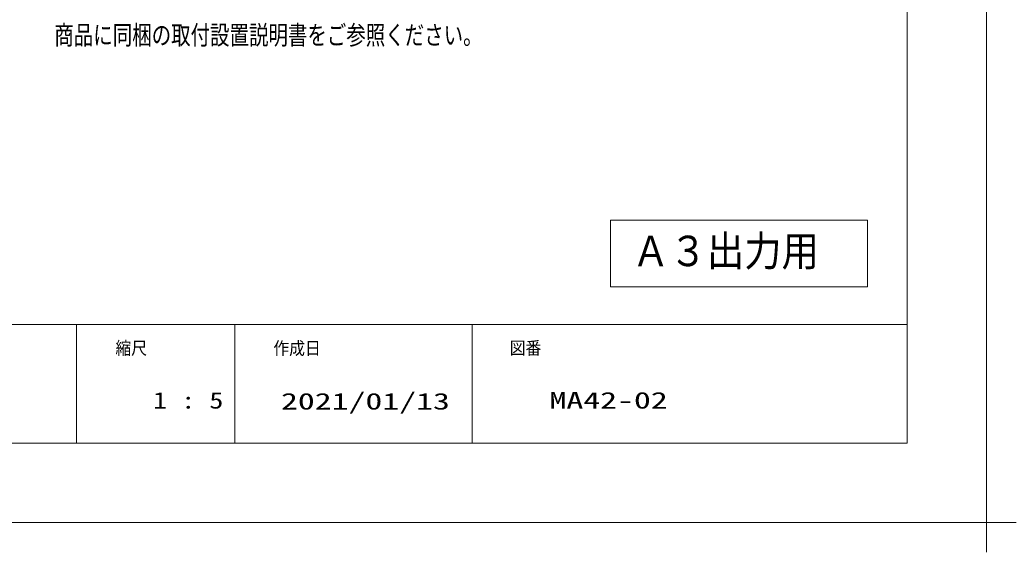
# Model space of a CAD drawing. Units: millimetres on the paper. Extents: x -305 to 305, y -152 to 152.
# Drawn here: x -3.2 to 122.7, y -152.2 to -85 of the extents above; entities that cross this region are included whole.
import ezdxf
from ezdxf.enums import TextEntityAlignment as Align

# ---------------------------------------------------------------- set-up
doc = ezdxf.new("R2010")
doc.units = ezdxf.units.MM
for name, color, linetype, lineweight in [('0-0_PV', 7, 'Continuous', 9), ('0-2_1図面枠', 7, 'Continuous', 9), ('0-3_0', 7, 'Continuous', 9), ('0-4_図面枠', 3, 'Continuous', 9), ('0-5_DEFPOINTS', 7, 'Continuous', 9)]:
    doc.layers.add(name, color=color, linetype=linetype, lineweight=lineweight)
doc.styles.add('ＭＳ ゴシック', font='')
doc.styles.get('ＭＳ ゴシック').set_extended_font_data('MS Gothic')

# ---------------------------------------------------------------- blocks, each defined once
blk = doc.blocks.new('グループ-6')
at = {"layer": '0-2_1図面枠'}
for p, q in [((4200, -2895), (4200, -3045)), ((4275, -2970), (4125, -2970))]:
    blk.add_line(p, q, dxfattribs=at)

msp = doc.modelspace()

# ---------------------------------------------------------------- linework, layer by layer
at = {"layer": '0-0_PV'}
msp.add_lwpolyline([(71.472, -118.72), (71.472, -110.299), (103.962, -110.299), (103.962, -118.72)], close=True, dxfattribs=at)
at = {"layer": '0-3_0'}
for p, q in [((3.983, -123.498), (3.983, -138.498)), ((23.983, -123.498), (23.983, -138.498)), ((53.983, -123.498), (53.983, -138.498))]:
    msp.add_line(p, q, dxfattribs=at)
at = {"layer": '0-4_図面枠'}
msp.add_line((-291.017, -123.498), (108.983, -123.498), dxfattribs=at)
msp.add_lwpolyline([(-291.017, -138.498), (108.983, -138.498), (108.983, 138.502), (-291.017, 138.502)], close=True, dxfattribs=at)
at = {"layer": '0-5_DEFPOINTS'}
for q in [(118.983, 148.502), (-301.017, -148.498)]:
    msp.add_line((118.983, -148.498), q, dxfattribs=at)

# ---------------------------------------------------------------- block references
at = {"layer": '0-2_1図面枠', "xscale": 0.05, "yscale": 0.05}
msp.add_blockref('グループ-6', (-91.017, 0.002), dxfattribs=at)

# ---------------------------------------------------------------- texts
at = {"layer": '0-0_PV', "style": 'ＭＳ ゴシック'}
for s, height, width, p in [('商品に同梱の取付設置説明書をご参照ください。', 2.405, 0.75, (1.175, -88.821)), ('Ａ３出力用', 3.848, 0.9, (74.2, -117.263))]:
    msp.add_text(s, height=height, dxfattribs=dict(at, width=width)).set_placement(p, align=Align.BOTTOM_LEFT)
at = {"layer": '0-2_1図面枠', "style": 'ＭＳ ゴシック'}
for s, height, width, p in [('縮尺', 1.628, 0.9, (8.896, -127.769)), ('作成日', 1.628, 0.9, (28.857, -127.788)), ('図番', 1.628, 0.9, (58.732, -127.759)), ('1 : 5', 2.092, 1.25, (13.65, -134.738)), ('2021/01/13', 2.092, 1.5, (29.822, -134.861)), ('MA42-02', 2.092, 1.5, (63.761, -134.737))]:
    msp.add_text(s, height=height, dxfattribs=dict(at, width=width)).set_placement(p, align=Align.BOTTOM_LEFT)

doc.saveas('drawing.dxf')
